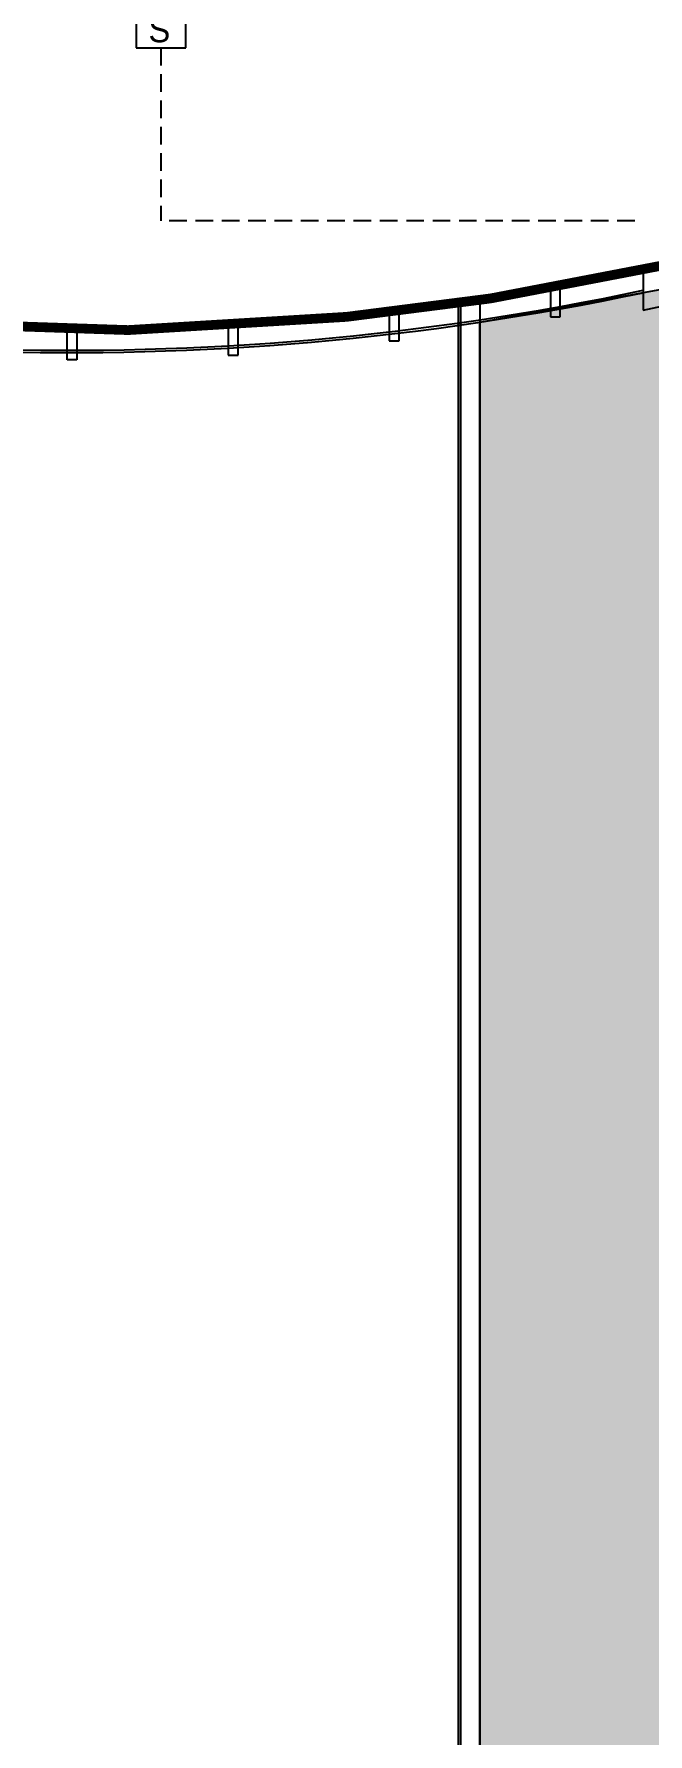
# Model space of a CAD drawing. Header units: millimetres. Extents: x 1710 to 94914, y 1329 to 63037.
# Drawn here: x 52991 to 59281, y 12674 to 30083 of the extents above; entities that cross this region are included whole.
import ezdxf

# ---------------------------------------------------------------- set-up
doc = ezdxf.new("R2010")
doc.units = ezdxf.units.MM
doc.header["$LTSCALE"] = 120
doc.linetypes.add('HIDDENX2', pattern=[0.75, 0.5, -0.25])
for name, color, linetype in [('6구역', 51, 'Continuous'), ('ARCH', 9, 'Continuous'), ('DET', 2, 'Continuous'), ('DET-S', 2, 'Continuous'), ('fire-l', 4, 'Continuous'), ('공사제외', 5, 'Continuous')]:
    doc.layers.add(name, color=color, linetype=linetype)
doc.styles.add('ghs', font='')
doc.styles.get('ghs').set_extended_font_data('Dotum')

# ---------------------------------------------------------------- blocks, each defined once
blk = doc.blocks.new('e-01')
at = {"layer": 'DET'}
for p, q in [((1.5, 1.5), (-1.5, 1.5)), ((-1.5, 1.5), (-1.5, -1.5)), ((1.5, -1.5), (1.5, 1.5)), ((1.5, 0.66), (-1.5, 0.66))]:
    blk.add_line(p, q, dxfattribs=at)
at = {"layer": 'DET-S'}
blk.add_line((-1.5, -1.5), (1.5, -1.5), dxfattribs=at)
at = {"layer": 'DET', "color": 1, "style": 'ghs'}
blk.add_text('S', height=1.5, dxfattribs=at).set_placement((-0.75, -1.17))

msp = doc.modelspace()

# ---------------------------------------------------------------- hatches: boundary and pattern name
at = {"layer": '공사제외', "linetype": 'Continuous'}
msp.add_hatch(color=253, dxfattribs=at).paths.add_polyline_path([(62181.3, 21344.2), (59407.3, 21344.2), (59407.3, 27466.1), (57559.8, 27132.4), (57559.9, 8802), (62181.3, 8802)])

# ---------------------------------------------------------------- linework, layer by layer
at = {"layer": '6구역', "linetype": 'Continuous', "const_width": 100, "elevation": 0}
msp.add_lwpolyline([(50928.6, 27153), (53956.4, 27051.3), (56193.4, 27186.9), (57667.4, 27375.3), (59631.3, 27751.8), (59631.3, 21444.2), (62781.3, 21444.2), (62781.3, 24501.6), (66881.3, 24501.6), (66881.3, 29294.2), (71831.3, 29294.2), (71831.3, 31794.2), (66581.3, 31794.2), (66581.3, 39394.2), (62781.3, 39394.2), (62781.3, 44444), (60281.3, 44444), (60281.3, 31994.2), (50381.3, 31994.2)], dxfattribs=at)
at = {"layer": 'ARCH', "color": 9}
for p, q in [((59631.3, 27751.8, 0), (59231.3, 27663.3, 0)), ((59231.3, 27663.3, 0), (59231.3, 27254.4, 0)), ((57559.8, 27341.6, 0), (57559.9, 6503.9, 0)), ((58381.3, 27486.4, 0), (58281.3, 27486.4, 0)), ((58281.3, 27486.4, 0), (58281.3, 27186.4, 0)), ((58381.3, 27186.4, 0), (58381.3, 27486.4, 0)), ((59231.3, 27254.4, 0), (59631.3, 27341.6, 0)), ((56731.3, 27240.5, 0), (56631.3, 27240.5, 0)), ((56631.3, 27240.5, 0), (56631.3, 26940.5, 0)), ((56731.3, 26940.5, 0), (56731.3, 27240.5, 0)), ((57335.8, 27292.8, 0), (57335.9, 6503.9, 0)), ((57359.8, 27298, 0), (57359.9, 6503.9, 0)), ((58281.3, 27186.4, 0), (58381.3, 27186.4, 0)), ((53331.3, 26745.4, 0), (53331.3, 27045.4, 0)), ((53331.3, 27045.4, 0), (53431.3, 27045.4, 0)), ((53431.3, 27045.4, 0), (53431.3, 26745.4, 0)), ((55081.3, 27094, 0), (54981.3, 27094, 0)), ((54981.3, 27094, 0), (54981.3, 26794, 0)), ((55081.3, 26794, 0), (55081.3, 27094, 0)), ((56631.3, 26940.5, 0), (56731.3, 26940.5, 0)), ((53431.3, 26745.4, 0), (53331.3, 26745.4, 0)), ((54981.3, 26794, 0), (55081.3, 26794, 0))]:
    msp.add_line(p, q, dxfattribs=at)
for radius, start, end in [(27998.7, 254.19973, 282.05973), (28222.7, 254.11066, 281.9626), (28198.7, 254.12013, 281.97293)]:
    msp.add_arc((53381.5, 55044.1, 0), radius, start, end, dxfattribs=at)
at = {"layer": 'fire-l', "linetype": 'HIDDENX2', "ltscale": 3}
for p in [(54292.2, 29942.6, 0), (59145.7, 28170.9, 0)]:
    msp.add_line(p, (54292.2, 28170.9, 0), dxfattribs=at)
at = {"layer": '공사제외', "linetype": 'Continuous', "elevation": 0}
msp.add_lwpolyline([(59407.3, 21344.2), (62181.3, 21344.2), (62181.3, 8802), (57559.9, 8802), (57559.8, 27132.4), (59407.3, 27466.1), (59407.3, 21344.2)], dxfattribs=at)

# ---------------------------------------------------------------- block references
at = {"layer": 'fire-l', "xscale": 170, "yscale": 170, "zscale": 170}
msp.add_blockref('e-01', (54292.2, 30197.6, 0), dxfattribs=at)

doc.saveas('drawing.dxf')
